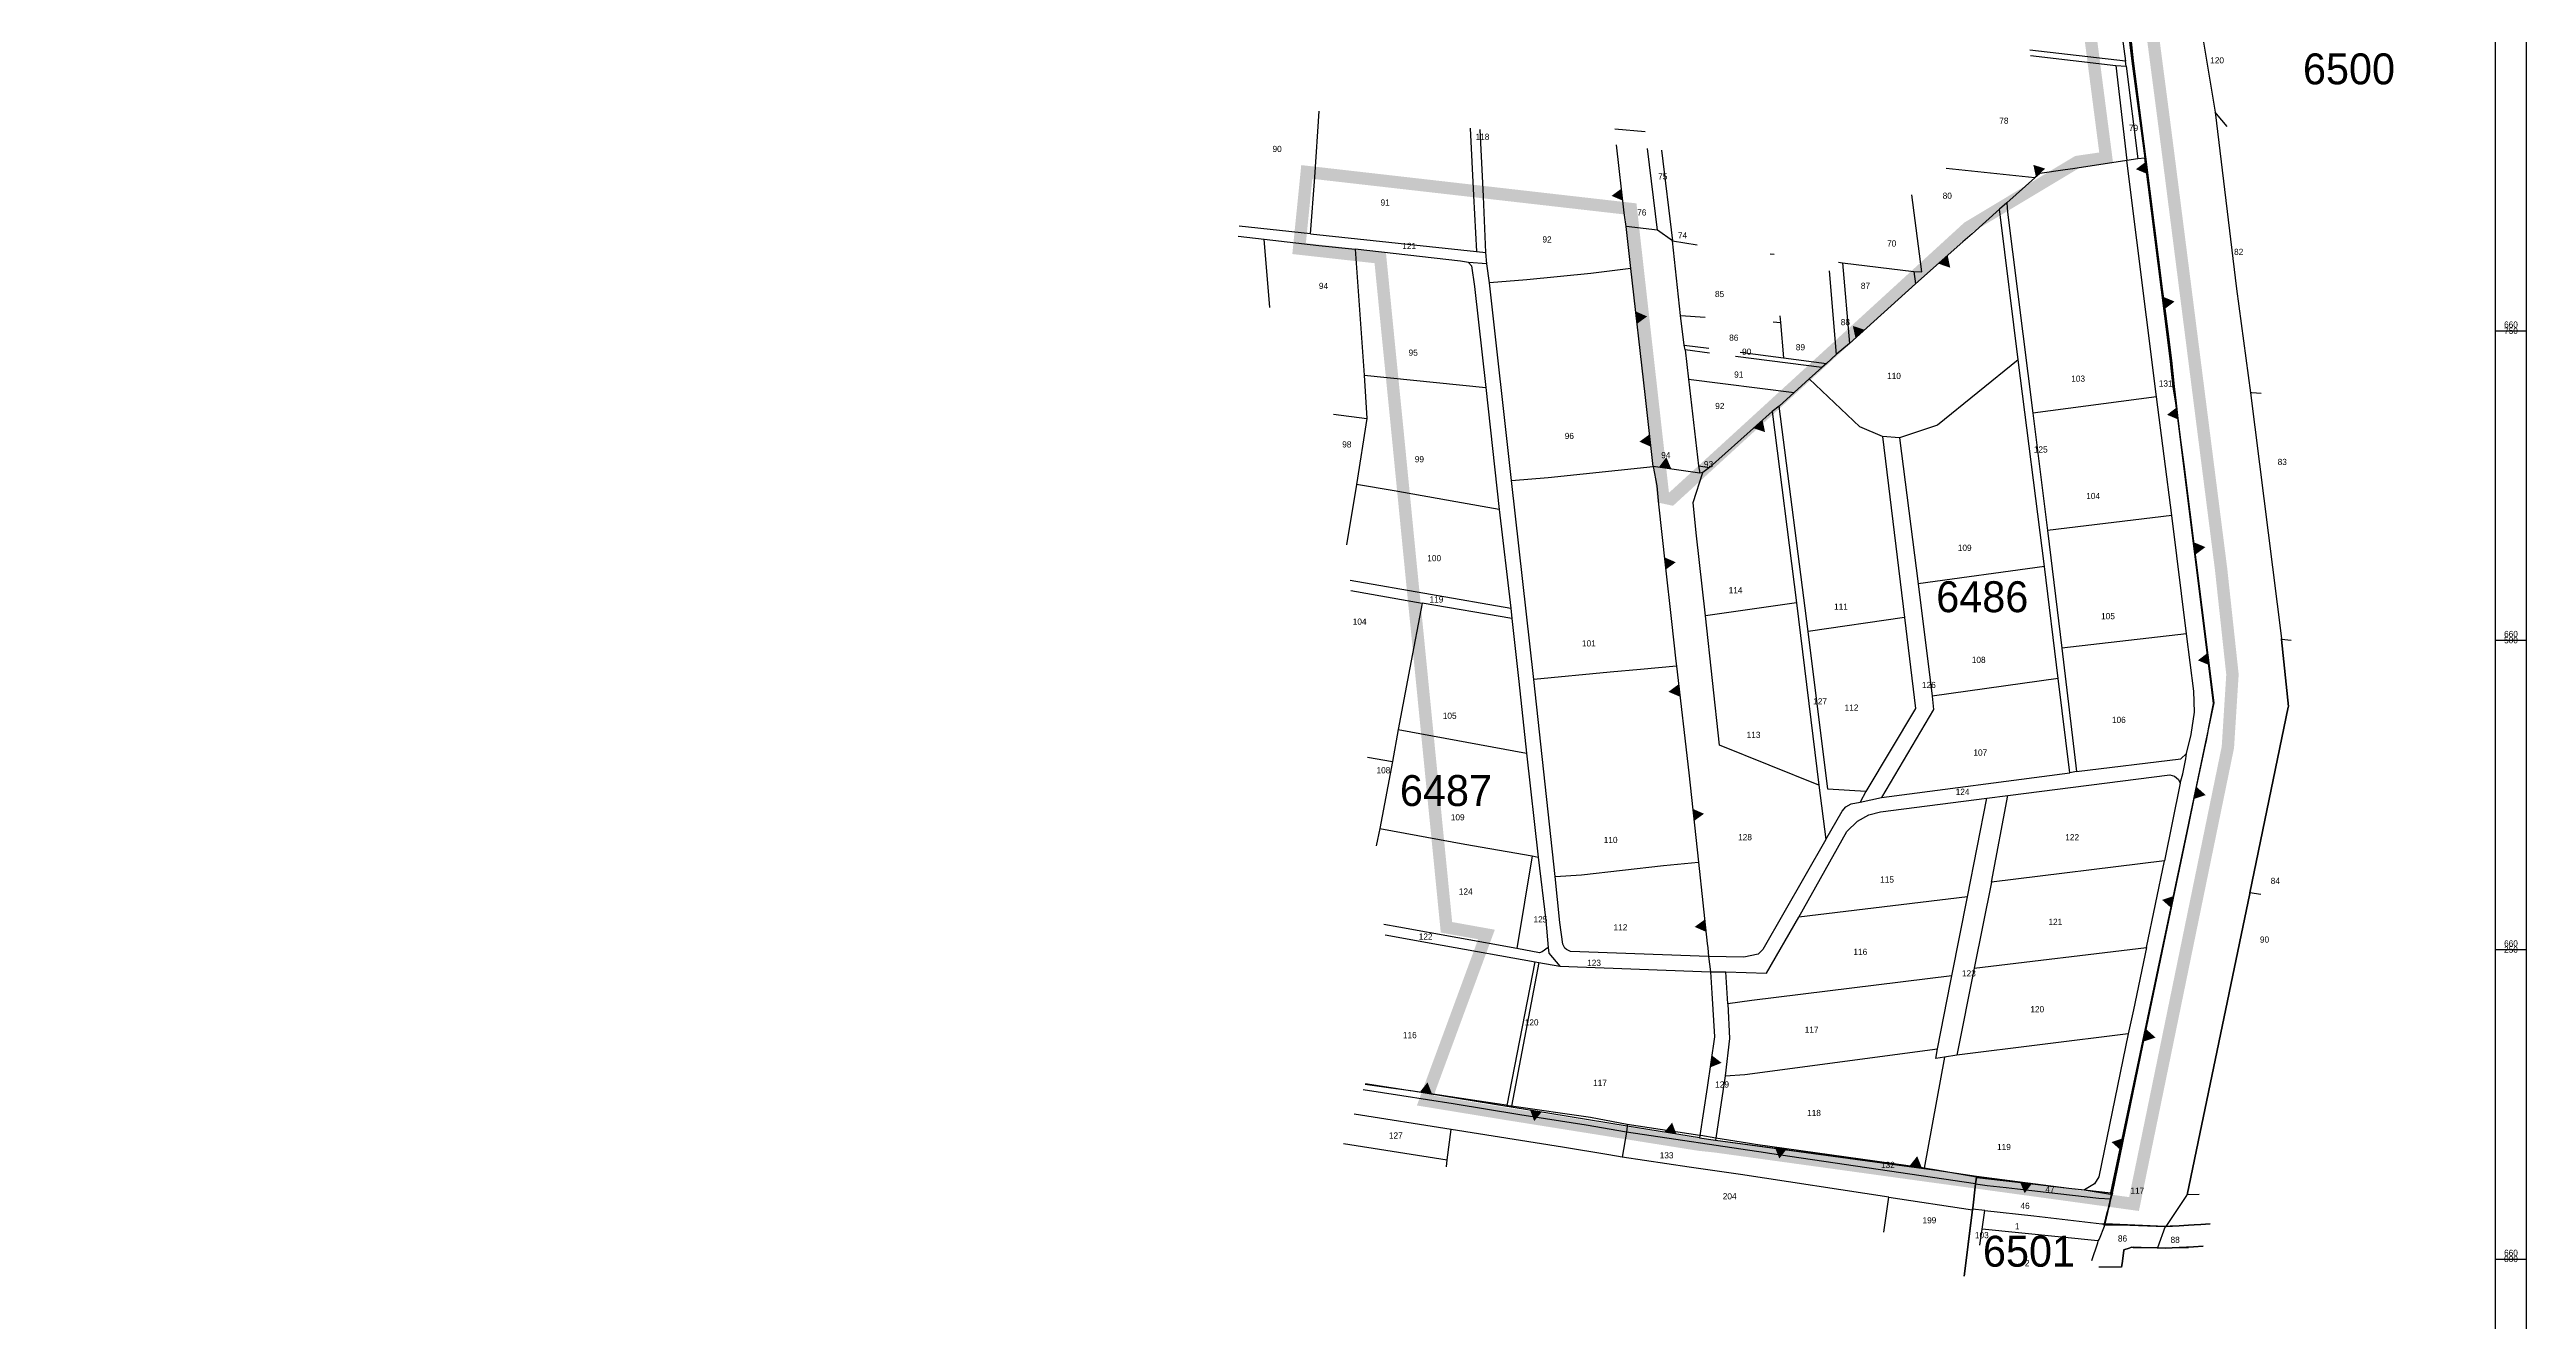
# Model space of a CAD drawing. Extents: x -493 to 187849, y -1657 to 664362.
# Drawn here: x 185849 to 187849, y 659950 to 660977 of the extents above; entities that cross this region are included whole.
import ezdxf
from ezdxf.enums import TextEntityAlignment as Align

# ---------------------------------------------------------------- set-up
doc = ezdxf.new("R2010")
doc.units = 0
doc.header["$MEASUREMENT"] = 0
doc.layers.get('0').update_dxf_attribs({"linetype": 'CONTINUOUS'})
for name, color, linetype in [('0DXF_GUSH', 3, 'CONTINUOUS'), ('0G_GV_LIN', 10, 'CONTINUOUS'), ('1DXF_GUSH', 3, 'CONTINUOUS'), ('1G_GV_LIN', 1, 'CONTINUOUS'), ('BOUNDARY', 1, 'CONTINUOUS'), ('GBOUND_BOUNDARY', 5, 'CONTINUOUS'), ('TR_GILYON', 7, 'CONTINUOUS')]:
    doc.layers.add(name, color=color, linetype=linetype)
doc.styles.get("Standard").update_dxf_attribs({"font": 'dimheb.shx'})
doc.styles.add('TRHEBTXT', font='HEBTXT.SHX')

# ---------------------------------------------------------------- blocks, each defined once
blk = doc.blocks.new('TVC_FENCE')
blk.add_solid([(-0.5, 0), (0.5, 0), (0, 0.87)])

msp = doc.modelspace()

# ---------------------------------------------------------------- linework, layer by layer
at = {"layer": '0DXF_GUSH'}
for points in [[(187505.5, 661162.9), (187516.5, 661076.7), (187518.5, 661059), (187526.8, 660994.3), (187530.1, 660967.9), (187540.5, 660889.4)], [(187565.5, 660693.3), (187563.9, 660704.8), (187561.9, 660725.9), (187559.9, 660741), (187556, 660772.1), (187554.6, 660782.1), (187540.9, 660890.8), (187531, 660967.9), (187530.2, 660981), (187527.8, 660994.4), (187519.2, 661059.1), (187517.1, 661076.6), (187505.5, 661162.9)], [(187572.1, 660641.8), (187567.4, 660681.4), (187566.2, 660691.4), (187564.6, 660704.9), (187562.4, 660725.9), (187560.5, 660741.1), (187556.6, 660772.3), (187555.3, 660781.8), (187541.5, 660890.6), (187531.6, 660968.2), (187530.2, 660981), (187528.6, 660994.2), (187520, 661059.1), (187518.4, 661076.9), (187506.8, 661162.9)], [(187516.5, 661031.9), (187525, 660967.8)], [(187580.2, 661037.3), (187582.2, 661019), (187597.3, 660926.7)], [(187525, 660967.8), (187447.8, 660976.7)], [(187448.3, 660972.3), (187517.3, 660964.3)], [(187517.3, 660964.3), (187525.5, 660963.8)], [(187517.3, 660964.3), (187526.1, 660887.5)], [(187525.5, 660963.8), (187525, 660967.8)], [(187525.5, 660963.8), (187535.1, 660888.8)], [(186867, 660828.2), (186870.5, 660874.1), (186873.9, 660927.5)], [(186995.7, 660913.6), (186998.4, 660859.4), (187000.9, 660813.9)], [(187008.5, 660813.1), (187006.5, 660858.6), (187004, 660912.7)], [(187112.6, 660913.2), (187137.2, 660911)], [(187598.5, 660925.2), (187597.3, 660926.7)], [(187597.3, 660926.7), (187614.7, 660784), (187626, 660699.9)], [(187607, 660915), (187598.5, 660925.2)], [(187121.7, 660834.2), (187120.5, 660843.3), (187120.2, 660845.4), (187114.1, 660900.1)], [(187147, 660831.2), (187138.9, 660897.2)], [(187150.4, 660895.9), (187159.3, 660822.6)], [(187535.1, 660888.8), (187526.1, 660887.5)], [(187540.5, 660889.4), (187535.1, 660888.8)], [(187565.5, 660693.3), (187563.4, 660704.4), (187561.3, 660725.1), (187559.4, 660740.6), (187540.5, 660889.4)], [(187451.7, 660873.5), (187380.2, 660881.1)], [(187451.7, 660873.5), (187429.2, 660853.4)], [(187526.1, 660887.5), (187482.4, 660880.8), (187476.3, 660879.9), (187455.8, 660877.1), (187451.7, 660873.5)], [(187550, 660696.5), (187526.1, 660887.5)], [(187354, 660797.8), (187360.6, 660797.5), (187352.6, 660859.8)], [(187429.2, 660853.4), (187423.4, 660848.2)], [(187429.2, 660853.4), (187429.7, 660845.9), (187450.1, 660683.3)], [(186867, 660828.2), (186809.3, 660834.6)], [(187147, 660831.2), (187121.7, 660834.2)], [(187125.5, 660800.2), (187121.7, 660834.2)], [(187159.3, 660822.6), (187147, 660831.2)], [(187423.4, 660848.2), (187401.1, 660828.3), (187393.8, 660821.8), (187355.5, 660787.8)], [(187438.3, 660726.6), (187424.1, 660841.8), (187423.4, 660848.2)], [(186808.5, 660826.3), (186829.4, 660823.9)], [(186829.4, 660823.9), (186873.6, 660819), (186903.1, 660815.8)], [(186834, 660768.7), (186829.4, 660823.9)], [(186867, 660828.2), (187000.9, 660813.9)], [(186903.1, 660815.8), (186910.3, 660714.2)], [(186994.4, 660805.2), (186988, 660806.1), (186903.1, 660815.8)], [(187000.9, 660813.9), (187008.5, 660813.1)], [(187009.4, 660804.1), (187008.5, 660813.1)], [(187159.3, 660822.6), (187179.1, 660819.5)], [(187165.8, 660762.4), (187159.3, 660822.6)], [(187238.2, 660812.2), (187241.3, 660811.8)], [(187009.4, 660804.1), (186994.4, 660805.2)], [(186994.4, 660805.2), (186996.8, 660802.4), (186999.4, 660785.8), (187008.6, 660704.1)], [(187011.5, 660788.8), (187009.4, 660804.1)], [(187125.5, 660800.2), (187093.3, 660796.2), (187041.5, 660791.1), (187011.5, 660788.8)], [(187029.1, 660628.9), (187011.5, 660788.8)], [(187143.5, 660640.4), (187137.2, 660698.5), (187125.5, 660800.2)], [(187285.7, 660798.5), (187291.5, 660730.9)], [(187293.2, 660805.3), (187296.5, 660804.8)], [(187296.5, 660804.8), (187354, 660797.8)], [(187296.5, 660804.8), (187302.1, 660739.6)], [(187354, 660797.8), (187355.5, 660787.8)], [(187355.5, 660787.8), (187302.1, 660739.6)], [(187165.8, 660762.4), (187185.7, 660761)], [(187168.7, 660738.4), (187165.8, 660762.4)], [(187240.6, 660757.2), (187246.3, 660756.8)], [(187245.9, 660762.1), (187246.3, 660756.8)], [(187246.3, 660756.8), (187248.8, 660728.2)], [(187169.5, 660734.5), (187168.7, 660738.4)], [(187168.7, 660738.4), (187188.5, 660735.9)], [(187169.5, 660734.5), (187172.2, 660710.9)], [(187189, 660732), (187169.5, 660734.5)], [(187279.9, 660720.4), (187210.1, 660729.3)], [(187213.8, 660732.7), (187248.8, 660728.2)], [(187291.5, 660730.9), (187283.6, 660723.6)], [(187302.1, 660739.6), (187291.5, 660730.9)], [(186910.3, 660714.2), (187008.6, 660704.1)], [(186910.3, 660714.2), (186912.5, 660679.2)], [(187172.2, 660710.9), (187257.5, 660700.1)], [(187172.2, 660710.9), (187180.3, 660640.8)], [(187248.8, 660728.2), (187283.6, 660723.6)], [(187269.6, 660711.1), (187257.5, 660700.1)], [(187279.9, 660720.4), (187269.6, 660711.1)], [(187328.9, 660664.6), (187310.5, 660672.3), (187269.6, 660711.1)], [(187283.6, 660723.6), (187279.9, 660720.4)], [(187438.3, 660726.6), (187373.2, 660673.8), (187342.6, 660663.6)], [(187459.5, 660559.6), (187438.3, 660726.6)], [(187008.6, 660704.1), (187019.2, 660605.6)], [(187245.3, 660689.2), (187239.7, 660684.8)], [(187257.5, 660700.1), (187245.3, 660689.2)], [(187268.8, 660506.9), (187245.3, 660689.2)], [(187550, 660696.5), (187450.1, 660683.3)], [(187562.4, 660600.8), (187550, 660696.5)], [(187567.4, 660681.4), (187565.5, 660693.3)], [(187567.4, 660681.4), (187566.2, 660691.4), (187565.5, 660693.3)], [(187627, 660699.9), (187626, 660699.9)], [(187626, 660699.9), (187650.9, 660501.3)], [(187634.5, 660699.4), (187627, 660699.9)], [(186885.5, 660682.6), (186912.5, 660679.2)], [(186912.5, 660679.2), (186904.1, 660625.9)], [(187239.7, 660684.8), (187189, 660639.6)], [(187239.7, 660684.8), (187259.4, 660530.2)], [(187450.1, 660683.3), (187462, 660588.6)], [(187572.1, 660641.8), (187567.4, 660681.4)], [(187591.8, 660426.4), (187592.1, 660428.3), (187596.2, 660448.9), (187596.3, 660449.4), (187596.2, 660450), (187572.8, 660636.3), (187572.1, 660641.8), (187567.4, 660681.4)], [(187342.6, 660663.6), (187328.9, 660664.6)], [(187328.9, 660664.6), (187346.5, 660518.4)], [(187342.6, 660663.6), (187357.7, 660545.6)], [(187029.1, 660628.9), (187058.9, 660631.3), (187143.5, 660640.4)], [(187047.3, 660468.2), (187029.1, 660628.9)], [(187181.2, 660635), (187143.5, 660640.4)], [(187143.5, 660640.4), (187146.6, 660624.8), (187147.8, 660609.9), (187153.3, 660561), (187158.4, 660515), (187161.9, 660483.1), (187162.4, 660479)], [(187185.9, 660519.7), (187178.3, 660586.6), (187175.8, 660611.1), (187183.6, 660635.4)], [(187180.3, 660640.8), (187189, 660639.6)], [(187180.3, 660640.8), (187181.2, 660635)], [(187183.6, 660635.4), (187181.2, 660635)], [(187189, 660639.6), (187183.6, 660635.4)], [(187596.3, 660449.4), (187596.2, 660450), (187572.8, 660636.3), (187572.1, 660641.8)], [(187596.3, 660449.4), (187596.2, 660450), (187572.8, 660636.3), (187572.1, 660641.8)], [(186904.1, 660625.9), (186895.9, 660577)], [(187019.2, 660605.6), (186984.2, 660611.9), (186934.4, 660620.6), (186904.1, 660625.9)], [(187019.2, 660605.6), (187028.8, 660525.9)], [(187562.4, 660600.8), (187462, 660588.6)], [(187462, 660588.6), (187473.5, 660493.5)], [(187574.4, 660505.2), (187562.4, 660600.8)], [(186898.8, 660548.4), (187028.8, 660525.9)], [(187459.5, 660559.6), (187357.7, 660545.6)], [(187470.6, 660468.9), (187459.5, 660559.6)], [(186899.6, 660540), (186957.1, 660529.8)], [(186957.1, 660529.8), (186947, 660477.6), (186937.6, 660427.9)], [(187029.5, 660517.4), (186957.1, 660529.8)], [(187259.4, 660530.2), (187185.9, 660519.7)], [(187259.4, 660530.2), (187277.3, 660382.9)], [(187357.7, 660545.6), (187368.8, 660454.7)], [(187028.8, 660525.9), (187029.5, 660517.4)], [(187029.5, 660517.4), (187035.2, 660466.6), (187041.3, 660408.6)], [(187277.3, 660382.9), (187197.3, 660415.1), (187185.9, 660519.7)], [(187346.5, 660518.4), (187268.8, 660506.9)], [(187346.5, 660518.4), (187355.5, 660444.8), (187315.4, 660377.8)], [(187315.4, 660377.8), (187284.7, 660379.7), (187268.8, 660506.9)], [(187574.4, 660505.2), (187473.5, 660493.5)], [(187473.5, 660493.5), (187485.4, 660393.8)], [(187574.4, 660408.4), (187578.1, 660423.8), (187580.7, 660441.7), (187580.1, 660458.7), (187574.4, 660505.2)], [(187651, 660500.6), (187656.6, 660446.4), (187656.5, 660445.8), (187625.5, 660295.8)], [(187625.5, 660295.8), (187656.5, 660445.8), (187656.6, 660446.4), (187651, 660500.6)], [(187651, 660500.6), (187650.9, 660501.3)], [(187650.9, 660501.3), (187651, 660500.6)], [(187658.7, 660499.8), (187651, 660500.6)], [(187162.4, 660479), (187133.4, 660476.4), (187109, 660474.2), (187047.3, 660468.2)], [(187162.4, 660479), (187172.3, 660392.8), (187180.1, 660320.7)], [(187470.6, 660468.9), (187368.8, 660454.7)], [(187480.1, 660392.9), (187470.6, 660468.9)], [(187064.5, 660309), (187047.3, 660468.2)], [(187368.8, 660454.7), (187370.1, 660443.9), (187328, 660373)], [(187591.4, 660424.6), (187591.8, 660426.4), (187592.1, 660428.3), (187596.2, 660448.9), (187596.3, 660449.4)], [(187591.8, 660426.4), (187592.1, 660428.3), (187596.2, 660448.9), (187596.3, 660449.4)], [(186937.6, 660427.9), (186933, 660402)], [(186937.6, 660427.9), (187041.3, 660408.6)], [(187041.3, 660408.6), (187050.8, 660324.8)], [(187485.4, 660393.8), (187569.8, 660404.2), (187574.4, 660408.4)], [(187569.3, 660384.5), (187571.2, 660392.1), (187573.8, 660404.1), (187574.4, 660408.4)], [(187576.1, 660350.8), (187576.9, 660354.8), (187582.4, 660381.3), (187589.9, 660416.7), (187590, 660417.3), (187590.1, 660417.7), (187591.4, 660424.6), (187591.8, 660426.4)], [(187582.4, 660381.3), (187589.9, 660416.7), (187590, 660417.3), (187590.1, 660417.7), (187591.4, 660424.6)], [(187582.4, 660381.3), (187589.9, 660416.7), (187590, 660417.3), (187590.1, 660417.7), (187591.4, 660424.6)], [(187591.4, 660424.6), (187591.8, 660426.4)], [(186912.9, 660405.5), (186933, 660402)], [(186933, 660402), (186922.9, 660347.8)], [(187328, 660373), (187480.1, 660392.9)], [(187430.1, 660374.6), (187560.9, 660391.2), (187564.5, 660390), (187567.8, 660387.3), (187569.3, 660384.5)], [(187485.4, 660393.8), (187480.1, 660392.9)], [(187261.3, 660276.1), (187299.9, 660345.3), (187308.6, 660353.8), (187317.8, 660358.8), (187327.1, 660361.4), (187413, 660372.4)], [(187277.3, 660382.9), (187283, 660338.9)], [(187283, 660338.9), (187296.3, 660361.9), (187299.3, 660365.4), (187303.6, 660367.9), (187310.8, 660369.2)], [(187315.4, 660377.8), (187310.8, 660369.2)], [(187310.8, 660369.2), (187328, 660373)], [(187397.5, 660292.5), (187413, 660372.4)], [(187413, 660372.4), (187430.1, 660374.6)], [(187416.7, 660304.4), (187430.1, 660374.6)], [(187569.3, 660384.5), (187556.6, 660321.7)], [(187557.7, 660262), (187576.1, 660350.8), (187576.9, 660354.8), (187582.4, 660381.3)], [(187576.1, 660350.8), (187576.9, 660354.8), (187582.4, 660381.3)], [(187513.2, 660053.5), (187544.2, 660200.2), (187576.1, 660350.8)], [(187557.7, 660262), (187576.1, 660350.8)], [(186922.9, 660347.8), (186920, 660333.7)], [(186922.9, 660347.8), (186991.4, 660335.3), (187045.8, 660325.8)], [(187283, 660338.9), (187232.2, 660250.2), (187228.3, 660246.2), (187216.7, 660243.8), (187188.4, 660244.3)], [(187045.8, 660325.8), (187033.6, 660250.8)], [(187045.8, 660325.8), (187050.8, 660324.8)], [(187050.8, 660324.8), (187056.8, 660273.6), (187058.7, 660251.8)], [(187064.5, 660309), (187085.8, 660310.5), (187151.9, 660318), (187180.1, 660320.7)], [(187188.4, 660244.3), (187076.9, 660248.4), (187073.7, 660250), (187072.3, 660251.2), (187070.6, 660254.4), (187068.3, 660271.8), (187064.5, 660309)], [(187180.1, 660320.7), (187187.3, 660254.8), (187187.7, 660251.4), (187188.4, 660244.3)], [(187556.6, 660321.7), (187416.7, 660304.4)], [(187542.1, 660251.7), (187556.6, 660321.7)], [(187397.5, 660292.5), (187261.3, 660276.1)], [(187384.7, 660228.8), (187397.5, 660292.5)], [(187416.7, 660304.4), (187402.8, 660235.1)], [(187625.5, 660295.8), (187625.4, 660295.4), (187583.8, 660094.8)], [(187583.8, 660094.8), (187625.4, 660295.4)], [(187625.4, 660295.4), (187625.5, 660295.8)], [(187634.3, 660294.4), (187625.5, 660295.8)], [(187033.6, 660250.8), (186938.1, 660268.1), (186926.2, 660270.2)], [(187202.3, 660232.1), (187235, 660230.9), (187261.3, 660276.1)], [(186927.1, 660261.9), (186973.3, 660253.6), (187048.4, 660240.1)], [(187058.7, 660251.8), (187054, 660248.1), (187051.8, 660247.5), (187033.6, 660250.8)], [(187058.7, 660251.8), (187059.3, 660247.1), (187068.2, 660236.5)], [(187402.8, 660235.1), (187542.1, 660251.7)], [(187542.1, 660251.7), (187531.5, 660201.4), (187527.3, 660181.8)], [(187539.4, 660173.8), (187544.8, 660199.9), (187557.7, 660262)], [(187539.4, 660173.8), (187544.8, 660199.9), (187557.7, 660262)], [(187025.6, 660124), (187048.4, 660240.1)], [(187051.2, 660239.5), (187029.1, 660123.4)], [(187048.4, 660240.1), (187051.2, 660239.5)], [(187051.2, 660239.5), (187068.2, 660236.5)], [(187068.2, 660236.5), (187190, 660232.1)], [(187190, 660232.1), (187191, 660214.9), (187193, 660179.4), (187187.2, 660138.5), (187181.4, 660099.8)], [(187188.4, 660244.3), (187190, 660232.1)], [(187190, 660232.1), (187202.3, 660232.1)], [(187203.8, 660206.3), (187202.3, 660232.1)], [(187384.7, 660228.8), (187223.3, 660209), (187203.8, 660206.3)], [(187373.2, 660169.8), (187383.8, 660223.4), (187384.7, 660228.8)], [(187402.8, 660235.1), (187388.9, 660164.6)], [(187203.8, 660206.3), (187205.3, 660178.1), (187201.7, 660147.9)], [(187201.7, 660147.9), (187217.5, 660149.2), (187373.2, 660169.8)], [(187378.8, 660163.1), (187371.9, 660162.1), (187373.2, 660169.8)], [(187527.3, 660181.8), (187388.9, 660164.6)], [(187527.3, 660181.8), (187503.6, 660066.4), (187500.1, 660060.8), (187491.9, 660055.9)], [(187511.1, 660040.4), (187511.7, 660042.5), (187513.3, 660047.9), (187514.4, 660053.3), (187539.4, 660173.8)], [(187514.4, 660053.3), (187539.4, 660173.8)], [(187378.8, 660163.1), (187362.4, 660073.5)], [(187388.9, 660164.6), (187378.8, 660163.1)], [(187122, 660102.4), (187089.5, 660108.2), (187036, 660116.5), (186982.1, 660125.3), (186940.7, 660131.8), (186909.5, 660136.6)], [(186947.9, 660135.8), (186947.5, 660135.8), (186932, 660138.3), (186913, 660141), (186911.2, 660141.3)], [(186947.9, 660135.8), (186947.5, 660135.8), (186932, 660138.3), (186913, 660141), (186911.2, 660141.2)], [(187025.5, 660123.3), (186947.9, 660135.8)], [(187025.6, 660124), (187024.8, 660124.2), (187003.2, 660127.5), (186947.9, 660135.8)], [(187201.7, 660147.9), (187194.1, 660097.7)], [(186980.5, 660104.7), (186902.2, 660116.9)], [(187025.5, 660123.3), (187025.6, 660124)], [(187029, 660122.7), (187025.5, 660123.3)], [(187029.1, 660123.4), (187027.8, 660123.6), (187025.6, 660124)], [(187029.1, 660123.4), (187029, 660122.7)], [(187122.5, 660107.4), (187029, 660122.7)], [(187122.7, 660108.8), (187093.1, 660114.2), (187029.1, 660123.4)], [(187122.7, 660108.8), (187122.5, 660107.4)], [(187181.4, 660099.8), (187122.7, 660108.8)], [(186893.5, 660093.2), (186977.3, 660080.1)], [(186977.3, 660080.1), (186980.5, 660104.7)], [(187118.6, 660082.4), (187107.8, 660084.3), (187070.5, 660090.3), (186980.5, 660104.7)], [(187122, 660102.4), (187118.6, 660082.4)], [(187122.5, 660107.4), (187122, 660102.4)], [(187403.9, 660060.7), (187237.6, 660085.2), (187234.4, 660085.7), (187122, 660102.4)], [(187181.1, 660097.8), (187122.5, 660107.4)], [(187181.4, 660099.8), (187181.1, 660097.8)], [(187181.1, 660097.8), (187193.9, 660096.1)], [(187194.1, 660097.7), (187182, 660099.7), (187181.4, 660099.8)], [(187194.1, 660097.7), (187193.9, 660096.1)], [(187193.9, 660096.1), (187361, 660073.7), (187362.4, 660073.5)], [(187362.4, 660073.5), (187361, 660073.7), (187262.8, 660087.3), (187226.2, 660092.4), (187219.9, 660093.6), (187194.1, 660097.7)], [(187574.8, 660051.8), (187583.8, 660094.8)], [(187583.8, 660094.8), (187574.8, 660051.8)], [(186976.6, 660074.5), (186977.3, 660080.1)], [(187334, 660049.9), (187214.2, 660068.2), (187172.8, 660074.2), (187118.6, 660082.4)], [(187362.4, 660073.5), (187372.3, 660071.8)], [(187372.3, 660071.8), (187362.4, 660073.5)], [(187404.7, 660066.1), (187372.3, 660071.8)], [(187372.3, 660071.8), (187404.8, 660066.9), (187479.3, 660057.3)], [(187329.8, 660021.8), (187334, 660049.9)], [(187334, 660049.9), (187401.5, 660039.6)], [(187403.9, 660060.7), (187401.7, 660041)], [(187401.7, 660041), (187403.9, 660060.7)], [(187403.9, 660060.7), (187404.7, 660066.1)], [(187404.7, 660066.1), (187403.9, 660060.7)], [(187403.9, 660060.7), (187413.3, 660059.4), (187428.6, 660057.7), (187437.7, 660056.8), (187460.9, 660054.1), (187503.5, 660049.2), (187512.9, 660048.5)], [(187404.7, 660066.1), (187447.6, 660060.9), (187479.3, 660057.3)], [(187479.3, 660057.3), (187491.9, 660055.9)], [(187479.3, 660057.3), (187491.9, 660055.9)], [(187491.9, 660055.9), (187513.2, 660053.5)], [(187491.9, 660055.9), (187513, 660052.5), (187513.2, 660053.5)], [(187511.7, 660042.5), (187512.9, 660048.5)], [(187512.9, 660048.5), (187511.7, 660042.5)], [(187512.9, 660048.5), (187514.4, 660053.3)], [(187514.4, 660053.3), (187512.9, 660048.5)], [(187513.2, 660053.5), (187514.4, 660053.3)], [(187557.8, 660026.2), (187574.5, 660051.2)], [(187574.5, 660051.2), (187574.8, 660051.8)], [(187584.6, 660052.2), (187574.8, 660051.8)], [(187400.2, 660029.3), (187397.5, 660007.4)], [(187397.5, 660007.4), (187400.2, 660029.3)], [(187401.5, 660039.6), (187400.2, 660029.3)], [(187400.2, 660029.3), (187401.5, 660039.6)], [(187401.6, 660040.2), (187401.5, 660039.6)], [(187401.5, 660039.6), (187401.6, 660040.2)], [(187401.6, 660040.2), (187401.7, 660041)], [(187401.7, 660041), (187401.6, 660040.2)], [(187411.3, 660039.1), (187401.6, 660040.2)], [(187409.2, 660024.2), (187411.3, 660039.1)], [(187411.3, 660039.1), (187450.9, 660034.8), (187505.8, 660028.4), (187508.3, 660028.3)], [(187508.3, 660028.3), (187507.8, 660027.4)], [(187507.8, 660027.4), (187508.3, 660028.3)], [(187508.3, 660028.3), (187510.4, 660037.6), (187511.1, 660040.4)], [(187511.1, 660040.4), (187510.4, 660037.6), (187508.3, 660028.3)], [(187508.3, 660028.3), (187510.4, 660037.6), (187511.1, 660040.4)], [(187508.3, 660028.3), (187557.1, 660026.2)], [(187557.1, 660026.2), (187508.3, 660028.3)], [(187511.1, 660040.4), (187511.7, 660042.5)], [(187511.7, 660042.5), (187511.1, 660040.4)], [(187593.5, 660028.3), (187585.8, 660027.8), (187580.4, 660027.7)], [(187593.5, 660028.3), (187585.8, 660027.8)], [(187585.8, 660027.8), (187593.5, 660028.3)], [(187407.3, 660011.1), (187409.2, 660024.2)], [(187502.8, 660014.8), (187409.2, 660024.2)], [(187502.8, 660014.8), (187502.3, 660012.9), (187497.6, 659998.6)], [(187507.8, 660027.4), (187507.7, 660026.2), (187503.7, 660016.1), (187502.8, 660014.8)], [(187557.1, 660026.2), (187528.5, 660027), (187507.8, 660027.4)], [(187527.2, 660008.6), (187524.5, 660007.8)], [(187524.5, 660007.8), (187527.2, 660008.6)], [(187530.2, 660009.6), (187527.2, 660008.6)], [(187527.2, 660008.6), (187530.2, 660009.6)], [(187550.8, 660009.1), (187531.2, 660009.4), (187530.2, 660009.6)], [(187530.2, 660009.6), (187531.2, 660009.4), (187550.8, 660009.1)], [(187557.1, 660026.2), (187550.8, 660009.1)], [(187557, 660008.7), (187550.8, 660009.1)], [(187550.8, 660009.1), (187557, 660008.7)], [(187568.4, 660009.2), (187557, 660008.7)], [(187557, 660008.7), (187568.4, 660009.2)], [(187557.8, 660026.2), (187557.1, 660026.2)], [(187557.8, 660026.2), (187557.1, 660026.2)], [(187557.1, 660026.2), (187557.8, 660026.2)], [(187557.8, 660026.2), (187561.2, 660026.4), (187568.3, 660026.8)], [(187561.2, 660026.4), (187557.8, 660026.2)], [(187561.2, 660026.4), (187557.8, 660026.2)], [(187580.4, 660027.7), (187576, 660027.3), (187568.3, 660026.8), (187561.2, 660026.4)], [(187568.3, 660026.8), (187561.2, 660026.4)], [(187585.8, 660027.8), (187580.4, 660027.7), (187576, 660027.3), (187568.3, 660026.8)], [(187568.3, 660026.8), (187576, 660027.3), (187580.4, 660027.7)], [(187568.4, 660009.2), (187580, 660009.8)], [(187580, 660009.8), (187568.4, 660009.2)], [(187587.8, 660010.5), (187580, 660009.8)], [(187580, 660009.8), (187587.8, 660010.5)], [(187580.4, 660027.7), (187585.8, 660027.8)], [(187397.5, 660007.4), (187394.7, 659986.2)], [(187394.7, 659986.2), (187397.5, 660007.4)], [(187521.8, 659993.4), (187503.6, 659993.4)], [(187521.8, 659993.4), (187522.2, 659996.3)], [(187522.2, 659996.3), (187521.8, 659993.4)], [(187522.2, 659996.3), (187523.7, 660006.8), (187523.8, 660007.4)], [(187523.8, 660007.4), (187523.7, 660006.8), (187522.2, 659996.3)], [(187524.5, 660007.8), (187523.8, 660007.4)], [(187523.8, 660007.4), (187524.5, 660007.8)]]:
    msp.add_lwpolyline(points, dxfattribs=at)
at = {"layer": '0G_GV_LIN'}
for points in [[(187473.7, 661531.6), (187472.8, 661528.2), (187494.5, 661287.8), (187505.3, 661166), (187505.5, 661162.9), (187516.5, 661076.7), (187518.5, 661059), (187526.8, 660994.3), (187530.1, 660967.9), (187540.5, 660889.4)], [(187565.5, 660693.3), (187563.9, 660704.8), (187561.9, 660725.9), (187559.9, 660741), (187556, 660772.1), (187554.6, 660782.1), (187540.9, 660890.8), (187531, 660967.9), (187529.8, 660980.9), (187527.8, 660994.4), (187519.2, 661059.1), (187517.1, 661076.6), (187505.9, 661163.2), (187506.8, 661162.9)], [(187143.5, 660640.4), (187137.2, 660698.5), (187125.5, 660800.2), (187121.7, 660834.2), (187120.5, 660843.3), (187120.2, 660845.4), (187114.1, 660900.1)], [(187540.5, 660889.4), (187535.1, 660888.8), (187526.1, 660887.5), (187482.4, 660880.8), (187476.3, 660879.9), (187455.8, 660877.1), (187451.7, 660873.5), (187429.2, 660853.4), (187423.4, 660848.2), (187401.1, 660828.3), (187393.8, 660821.8), (187355.5, 660787.8), (187302.1, 660739.6), (187291.5, 660730.9), (187283.6, 660723.6), (187279.9, 660720.4), (187269.6, 660711.1), (187257.5, 660700.1), (187245.3, 660689.2), (187239.7, 660684.8), (187189, 660639.6), (187183.6, 660635.4), (187181.2, 660635), (187143.5, 660640.4)], [(187565.5, 660693.3), (187563.4, 660704.4), (187561.3, 660725.1), (187559.4, 660740.6), (187540.5, 660889.4)], [(187567.1, 660681.4), (187565.9, 660691.3), (187565.5, 660693.3)], [(187567.1, 660681.4), (187565.5, 660693.3)], [(187572.4, 660641.9), (187567.1, 660681.4)], [(187591.8, 660426.4), (187596, 660448.9), (187567.1, 660681.4)], [(187143.5, 660640.4), (187146.6, 660624.8), (187147.8, 660609.9), (187153.3, 660561), (187158.4, 660515), (187161.9, 660483.1), (187162.4, 660479), (187172.3, 660392.8), (187180.1, 660320.7), (187187.3, 660254.8), (187187.7, 660251.4), (187188.4, 660244.3), (187190, 660232.1), (187191, 660214.9), (187193, 660179.4), (187187.2, 660138.5), (187181.4, 660099.8)], [(187596.5, 660449.4), (187572.4, 660641.9)], [(187591.8, 660426.4), (187596.5, 660449.4)], [(187576, 660350.8), (187582.4, 660381.2), (187589.9, 660416.7), (187591.4, 660424.6), (187591.8, 660426.4)], [(187576, 660350.8), (187576.8, 660354.9), (187590, 660417.8), (187591.8, 660426.4)], [(187513.2, 660053.5), (187544.2, 660200.2), (187576, 660350.8)], [(187557.7, 660262), (187576, 660350.8)], [(187539.4, 660173.8), (187557.7, 660262)], [(187511.5, 660042.5), (187512.9, 660048.3), (187514, 660053.4), (187539.4, 660173.8)], [(186947.9, 660135.8), (186931.9, 660138.1), (186911.1, 660141.1)], [(186947.9, 660135.8), (186947.5, 660135.8), (186913, 660141.4), (186911.3, 660141.6)], [(187181.4, 660099.8), (187122.7, 660108.8), (187093.1, 660114.2), (187029.1, 660123.4), (187027.8, 660123.6), (187025.6, 660124), (187024.8, 660124.2), (187003.2, 660127.5), (186947.9, 660135.8)], [(187181.1, 660097.8), (187122.5, 660107.4), (187029, 660122.7), (187025.5, 660123.3), (186947.9, 660135.8)], [(187181.4, 660099.8), (187181.1, 660097.8)], [(187181.1, 660097.8), (187193.9, 660096.1), (187362.3, 660073.2), (187372.3, 660071.8)], [(187372.3, 660071.8), (187362.4, 660073.5), (187361, 660073.8), (187262.8, 660087.3), (187226.2, 660092.4), (187219.9, 660093.6), (187194.1, 660097.7), (187182, 660099.7), (187181.4, 660099.8)], [(187372.3, 660071.8), (187404.8, 660066.9), (187479.3, 660057.3)], [(187401.7, 660041), (187403.9, 660060.4), (187403.9, 660060.7), (187404.7, 660066.1), (187372.3, 660071.8)], [(187401.7, 660041), (187404.1, 660060.7), (187404.9, 660065.9), (187447.6, 660060.9), (187479.3, 660057.3)], [(187479.3, 660057.3), (187491.9, 660055.9), (187513.2, 660053.5)], [(187479.3, 660057.3), (187491.6, 660055.8), (187513, 660052.5), (187513.2, 660053.5)], [(187513.2, 660053.5), (187514, 660053.4), (187512.9, 660048.5), (187511.5, 660042.5)], [(187398.1, 660012.3), (187400.2, 660029.3)], [(187400.2, 660029.3), (187398.1, 660012.3)], [(187401.7, 660041), (187401.6, 660040.3), (187401.6, 660040.2), (187401.5, 660039.6), (187400.2, 660029.3)], [(187400.2, 660029.3), (187401.5, 660039.6), (187401.6, 660040.2), (187401.7, 660041)], [(187561.2, 660026.3), (187557.6, 660026), (187556.9, 660026.1), (187528.5, 660027), (187508, 660027.4), (187507.8, 660027.4), (187508, 660028.3), (187510.2, 660037.7), (187511, 660040.1)], [(187511.5, 660042.5), (187511.1, 660040.4), (187508.3, 660028.3), (187556.9, 660026.2), (187557.1, 660026.2), (187557.8, 660026.2), (187568.3, 660026.9), (187579.5, 660027.6)], [(187511, 660040.1), (187511.5, 660042.5)], [(187523.7, 660007), (187523.8, 660007.4), (187524.5, 660007.8), (187527.2, 660008.6), (187530.2, 660009.6), (187531.2, 660009.8), (187550.7, 660009.1), (187550.8, 660009.1), (187556.9, 660008.9), (187568.4, 660009.2)], [(187568.4, 660009.2), (187557, 660008.7), (187550.7, 660008.9), (187530.3, 660009.4), (187527.2, 660008.6), (187524.6, 660007.6), (187523.7, 660007)], [(187579.5, 660027.4), (187561.2, 660026.3)], [(187575.8, 660009.6), (187568.4, 660009.2)], [(187568.4, 660009.2), (187575.8, 660009.4)], [(187521.8, 659993.4), (187504, 659993.4)], [(187521.8, 659993.4), (187522.2, 659996.3)], [(187522.2, 659996.3), (187521.9, 659993.4), (187521.8, 659993.4)], [(187522.2, 659996.3), (187523.7, 660007)], [(187523.7, 660007), (187523.3, 660006.8), (187522.2, 659996.3)]]:
    msp.add_lwpolyline(points, dxfattribs=at)
at = {"layer": 'GBOUND_BOUNDARY', "color": 5, "const_width": 10}
msp.add_lwpolyline([(187496.2, 660991.7), (187509.4, 660889.8), (187486.1, 660886.4), (187397.9, 660833.4), (187158.2, 660614), (187151.7, 660615.4), (187151.4, 660618.5), (187140.5, 660715.6), (187125.6, 660848.4), (186863.9, 660878.3), (186857.7, 660816.4), (186923.2, 660809.1), (186929.7, 660743.2), (186935.2, 660688.2), (186937.1, 660669), (186947, 660568.2), (186958.1, 660456), (186969.8, 660337.8), (186976.7, 660268), (186988.9, 660265.8), (187009, 660262.2), (186982.4, 660189.9), (186970, 660156.3), (186959.6, 660128), (187024.8, 660117.3), (187180.7, 660092.4), (187193.9, 660091), (187362.3, 660067.7), (187474, 660052.4), (187531.9, 660044.4), (187607.7, 660413.5), (187611.4, 660472.3), (187602.2, 660557.5), (187559.6, 660891.9), (187555.6, 660922.9), (187545.8, 660998)], dxfattribs=at)
msp.add_lwpolyline([(187496.2, 660991.7), (187509.4, 660889.8), (187486.1, 660886.4), (187397.9, 660833.4), (187158.2, 660614), (187151.7, 660615.4), (187151.4, 660618.5), (187140.5, 660715.6), (187125.6, 660848.4), (186863.9, 660878.3), (186857.7, 660816.4), (186923.2, 660809.1), (186929.7, 660743.2), (186935.2, 660688.2), (186937.1, 660669), (186947, 660568.2), (186958.1, 660456), (186969.8, 660337.8), (186976.7, 660268), (186988.9, 660265.8), (187009, 660262.2), (186982.4, 660189.9), (186970, 660156.3), (186959.6, 660128), (187024.8, 660117.3), (187180.7, 660092.4), (187193.9, 660091), (187362.3, 660067.7), (187474, 660052.4), (187531.9, 660044.4), (187607.7, 660413.5), (187611.4, 660472.3), (187602.2, 660557.5), (187559.6, 660891.9), (187555.6, 660922.9), (187545.8, 660998)], dxfattribs=at)
at = {"layer": 'TR_GILYON', "linetype": 'CONTINUOUS'}
for p, q in [((187823.8, 660750), (187848.8, 660750)), ((187823.8, 660500), (187848.8, 660500)), ((187823.8, 660250), (187848.8, 660250)), ((187823.8, 660000), (187848.8, 660000))]:
    msp.add_line(p, q, dxfattribs=at)
for points in [[(183412.3, 658921.8), (187848.8, 658921.8), (187848.8, 664361.7), (183412.3, 664361.7), (183412.3, 658921.8)], [(183437.3, 658946.8), (187823.8, 658946.8), (187823.8, 664336.7), (183437.3, 664336.7), (183437.3, 658946.8)]]:
    msp.add_lwpolyline(points, dxfattribs=at)

# ---------------------------------------------------------------- block references
at = {"layer": 'BOUNDARY', "color": 1, "linetype": 'CONTINUOUS', "xscale": 10, "yscale": 10, "zscale": 10}
for p, rotation in [((187456.4, 660877.6), 41.73145920984624), ((187542.1, 660881.6), 97.26934538682552), ((187118.7, 660860), 96.52923466129432), ((187377.7, 660807.5), 221.5832937691756), ((187556, 660772.5), 277.2693453868255), ((187130.1, 660760.6), 276.5188483130877), ((187310.7, 660747.4), 42.05293221577244), ((187228.2, 660674.6), 221.6559686873539), ((187567.2, 660683.2), 97.18404896690929), ((187141.2, 660661.3), 96.20259980091782), ((187153.2, 660639.2), 352.9013305742154), ((187580.9, 660574.1), 277.1187883875252), ((187153.2, 660562), 276.3411830052303), ((187592.1, 660484.8), 97.11878838752517), ((187164.6, 660459.3), 96.54413504296163), ((187581.3, 660376.6), 258.2546976417077), ((187176, 660358.8), 276.2198609405886), ((187563.1, 660288.4), 78.3519957624983), ((187185.8, 660269.3), 96.21986094058863), ((187540.8, 660180.7), 258.283349679368), ((187190.2, 660159.7), 261.9502453358956), ((186960.1, 660134.1), 351.2565342087917), ((187049, 660120), 170.2329007308873), ((187157.5, 660101.6), 350.6867819451456), ((187246.7, 660089.8), 172.006410711072), ((187522.3, 660092.7), 78.10918330390422), ((187355.6, 660074.5), 352.006410711072), ((187444.7, 660061.8), 172.6939074717218)]:
    msp.add_blockref('TVC_FENCE', p, dxfattribs=dict(at, rotation=rotation))

# ---------------------------------------------------------------- texts
at = {"layer": '1DXF_GUSH'}
for s, p in [('120', (187593.4, 660966)), ('118', (187000.2, 660904.2)), ('78', (187423.1, 660917.2)), ('79', (187527.8, 660911.4)), ('90', (186836.2, 660894.4)), ('75', (187147.6, 660872.2)), ('91', (186923.5, 660851.1)), ('80', (187377.4, 660856.6)), ('76', (187130.7, 660843.1)), ('74', (187163.6, 660824.6)), ('121', (186941, 660816)), ('92', (187054.2, 660821.3)), ('70', (187332.5, 660818)), ('82', (187612.7, 660811.2)), ('94', (186873.7, 660783.7)), ('87', (187311.3, 660783.8)), ('85', (187193.5, 660777.2)), ('88', (187295.1, 660754.5)), ('95', (186946.1, 660729.8)), ('86', (187205, 660741.9)), ('90', (187215.4, 660730.6)), ('89', (187258.8, 660734.2)), ('91', (187209, 660712.1)), ('110', (187332.5, 660711)), ('103', (187481.2, 660708.8)), ('131', (187551.9, 660704.9)), ('92', (187193.7, 660686.7)), ('98', (186892.5, 660655.7)), ('99', (186951.1, 660643.7)), ('96', (187072.2, 660662.5)), ('94', (187150.1, 660647)), ('125', (187451, 660651.6)), ('93', (187184.6, 660639.7)), ('83', (187647.9, 660641.5)), ('104', (187493.3, 660614)), ('100', (186961.2, 660563.8)), ('109', (187389.6, 660572.1)), ('119', (186963, 660530.4)), ('114', (187204.6, 660537.9)), ('111', (187289.7, 660524.6)), ('104', (186901, 660512.5)), ('105', (187505.3, 660516.9)), ('101', (187086.1, 660494.9)), ('108', (187400.9, 660481.6)), ('127', (187272.8, 660448.1)), ('126', (187360.7, 660461.3)), ('105', (186973.7, 660436.4)), ('112', (187298.2, 660443)), ('106', (187514.1, 660433.1)), ('113', (187219.1, 660421)), ('107', (187402.2, 660406.7)), ('108', (186920.2, 660392.4)), ('124', (187387.9, 660375)), ('109', (186980.2, 660354.4)), ('110', (187103.7, 660336.1)), ('128', (187212.2, 660338.3)), ('122', (187476.4, 660338.3)), ('115', (187326.9, 660304.1)), ('124', (186986.7, 660294.4)), ('84', (187642.3, 660303)), ('125', (187047, 660271.9)), ('112', (187111.6, 660265.5)), ('121', (187462.8, 660269.9)), ('122', (186954.3, 660258)), ('116', (187305.3, 660245.7)), ('90', (187633.6, 660255.6)), ('123', (187090.3, 660236.8)), ('123', (187393, 660228.3)), ('120', (187039.9, 660188.7)), ('120', (187448.2, 660199.3)), ('116', (186941.5, 660178.4)), ('117', (187266, 660182.8)), ('117', (187095.1, 660139.8)), ('129', (187193.7, 660138.5)), ('118', (187267.9, 660115.5)), ('127', (186930.2, 660097.3)), ('119', (187421.3, 660088)), ('133', (187148.9, 660081.3)), ('132', (187327.6, 660073.5)), ('204', (187199.8, 660048.2)), ('47', (187460.3, 660053.7)), ('117', (187529, 660052.7)), ('199', (187361.1, 660028.8)), ('1', (187435.7, 660024)), ('1', (187435.7, 660024)), ('46', (187440.2, 660040.5)), ('46', (187440.2, 660040.5)), ('103', (187403.4, 660016.8)), ('103', (187403.4, 660016.8)), ('86', (187518.9, 660014.1)), ('86', (187518.9, 660014.1)), ('88', (187561.4, 660013)), ('88', (187561.4, 660013)), ('2', (187443.8, 659994.2)), ('2', (187443.8, 659994.2))]:
    msp.add_text(s, height=5, dxfattribs=at).set_placement(p)
at = {"layer": '1G_GV_LIN'}
for s, p in [('6500', (187668.3, 660949.1)), ('6486', (187372.2, 660522.6)), ('6487', (186939.1, 660366)), ('6501', (187409.9, 659993.8))]:
    msp.add_text(s, height=25, dxfattribs=at).set_placement(p)
at = {"layer": 'TR_GILYON', "linetype": 'CONTINUOUS', "style": 'TRHEBTXT'}
for s, p in [('660', (187836.3, 660752.5)), ('750', (187836.3, 660747.5)), ('500', (187836.3, 660497.5)), ('660', (187836.3, 660502.5)), ('660', (187836.3, 660252.5)), ('250', (187836.3, 660247.5)), ('000', (187836.3, 659997.5)), ('660', (187836.3, 660002.5))]:
    msp.add_text(s, height=5, dxfattribs=at).set_placement(p, align=Align.CENTER)

doc.saveas('drawing.dxf')
